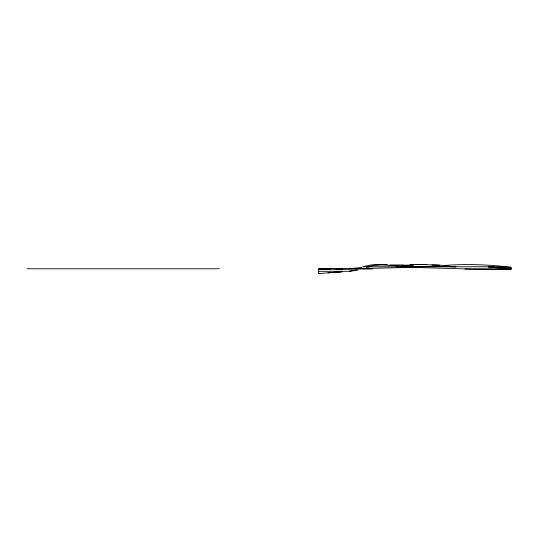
<?xml version="1.0" encoding="UTF-8"?>
<svg xmlns="http://www.w3.org/2000/svg" width="538" height="538" viewBox="0 0 538 538"><rect width="100%" height="100%" fill="white"/><g stroke="black" fill="none" stroke-linecap="round" stroke-linejoin="round"><path stroke-width="0.81" d="M366.385 267.225L367.884 266.787A120.586 81.191 78.9 0 1 372.821 265.644L381.671 264.918L411.994 266.626L437.616 266.263L455.847 266.989L440.709 265.241L431.933 265.019M363.782 266.525L370.561 265.039L377.232 264.387M356.176 270.237L349.384 271.266L357.797 269.982M369.949 266.801L367.642 267.077M361.845 267.393L354.737 268.2M354.36 268.24L349.108 268.724M340.957 271.825L328.052 272.779L342.585 271.683L318.671 273.573L318.671 268.765L347.218 268.919M444.892 265.49C466.944 263.627 489.129 264.817 511.1 267.144L511.1 268.294L495.74 267.675L511.1 268.28M389.828 264.965L403.157 264.972M342.336 269.114L335.954 269.269M407.138 265.55L402.922 265.523M347.972 268.919L411.859 267.359L472.021 269.067M375.188 264.508L387.333 264.508M362.639 266.774L506.809 266.774M26.9 268.765L219.329 268.765M318.671 269.034L372.33 269.034M464.906 269.034L511.1 269.195M472.774 269.067L511.1 269.114M318.671 271.3L350.339 271.3M318.671 273.56L319.841 273.56M423.359 264.575L439.539 265.153M410.191 264.467L426.6 264.602L413.433 264.474M330.695 269.269L318.671 269.121M396.795 266.707L397.569 266.72M511.1 268.294L488.477 267.016L505.37 268.038L491.645 267.124M497.912 267.615L506.157 268.22M509.452 268.462L511.1 268.583L509.479 268.469M494.899 267.406L505.431 268.173M413.413 264.891L402.02 265.301A4.929 0.35 -0.1 0 0 403.137 265.51M511.1 268.442L511.1 268.818M409.613 265.456A13.88 0.814 -0.9 0 1 407.212 265.557M412.653 265.295A12.132 0.699 -0.9 0 1 409.734 265.469M413.48 265.086A6.853 0.41 -0.9 0 1 412.438 265.281"/></g></svg>
